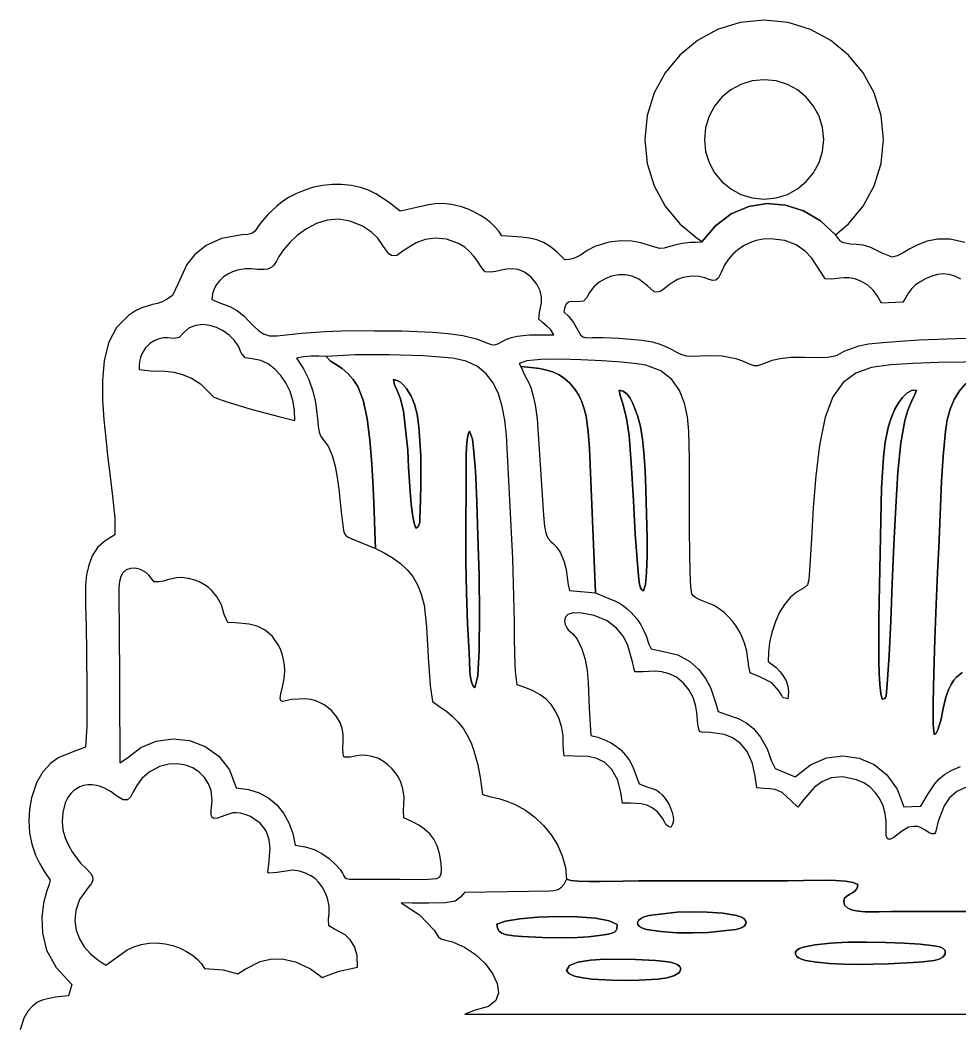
# Model space of a CAD drawing. Header units: millimetres. Extents: x 265.6 to 315.6, y -9426.2 to -9374.5.
# Drawn here: x 265.64 to 297.13, y -9408.17 to -9374.52 of the extents above; entities that cross this region are included whole.
import ezdxf

# ---------------------------------------------------------------- set-up
doc = ezdxf.new("R2010")
doc.units = ezdxf.units.MM
doc.header["$MEASUREMENT"] = 0
doc.layers.add('Capa 1', color=7, linetype='Continuous')

msp = doc.modelspace()

# ---------------------------------------------------------------- linework, layer by layer
at = {"layer": 'Capa 1', "color": 28}
for points in [[(292.9683, -9381.7256), (293.4003, -9381.3511), (293.8887, -9380.7591), (294.2575, -9380.0797), (294.4906, -9379.3288), (294.5719, -9378.5227), (294.4906, -9377.7165), (294.2575, -9376.9657), (293.8887, -9376.2863), (293.4003, -9375.6943), (292.8083, -9375.2059), (292.1289, -9374.8371), (291.3781, -9374.604), (290.5719, -9374.5227), (289.7657, -9374.604), (289.0149, -9374.8371), (288.3355, -9375.2059), (287.7435, -9375.6943), (287.2551, -9376.2863), (286.8863, -9376.9657), (286.6532, -9377.7165), (286.5719, -9378.5227), (286.6532, -9379.3288), (286.8863, -9380.0797), (287.255, -9380.7591), (287.7435, -9381.3511), (288.3355, -9381.8395), (288.4916, -9381.9398), (288.937, -9381.4147), (289.47, -9381.0182), (290.0538, -9380.7717), (290.6668, -9380.6737), (291.2874, -9380.7227), (291.8939, -9380.9173), (292.4648, -9381.2559), (292.9683, -9381.7256)], [(290.5719, -9380.5227), (290.975, -9380.482), (291.3504, -9380.3655), (291.6902, -9380.181), (291.9861, -9379.9369), (292.2303, -9379.6409), (292.4147, -9379.3012), (292.5313, -9378.9258), (292.5719, -9378.5227), (292.5313, -9378.1196), (292.4147, -9377.7442), (292.2303, -9377.4045), (291.9861, -9377.1085), (291.6902, -9376.8643), (291.3504, -9376.6799), (290.975, -9376.5634), (290.5719, -9376.5227), (290.1688, -9376.5633), (289.7934, -9376.6799), (289.4537, -9376.8643), (289.1577, -9377.1085), (288.9135, -9377.4044), (288.7291, -9377.7442), (288.6126, -9378.1196), (288.5719, -9378.5227), (288.6125, -9378.9257), (288.7291, -9379.3012), (288.9134, -9379.6409), (289.1577, -9379.9369), (289.4536, -9380.181), (289.7934, -9380.3655), (290.1687, -9380.482), (290.5719, -9380.5227)]]:
    msp.add_lwpolyline(points, close=True, dxfattribs=at)
msp.add_lwpolyline([(297.2946, -9381.9764), (296.812, -9381.8693), (296.3939, -9381.8647), (296.0335, -9381.9356), (295.724, -9382.0546), (295.4588, -9382.1947), (295.2311, -9382.3285), (295.0342, -9382.4289), (294.8613, -9382.4687), (294.5322, -9382.3381), (294.146, -9382.1442), (293.8896, -9382.072), (293.6671, -9382.0444), (293.4592, -9382.0291), (293.2469, -9381.9939), (293.1568, -9381.9535), (293.1228, -9381.9252), (293.0935, -9381.8926), (293.0665, -9381.8566), (293.0398, -9381.8181), (293.0111, -9381.7781), (292.9786, -9381.7374), (292.4648, -9381.2559), (291.8939, -9380.9173), (291.2874, -9380.7227), (290.6668, -9380.6737), (290.0538, -9380.7717), (289.47, -9381.0182), (288.937, -9381.4147), (288.4762, -9381.9626), (288.2712, -9381.9727), (288.102, -9381.9821), (287.827, -9382.0098), (287.564, -9382.0658), (287.226, -9382.1708), (287.0812, -9382.1805), (286.9053, -9382.1375), (286.6928, -9382.0657), (286.4385, -9381.9892), (286.137, -9381.932), (285.7828, -9381.9179), (285.3708, -9381.971), (284.8954, -9382.1153), (284.6384, -9382.2494), (284.4152, -9382.3978), (284.3021, -9382.4636), (284.1805, -9382.5166), (284.0448, -9382.5512), (283.8894, -9382.5619), (283.6355, -9382.3014), (283.4025, -9382.1093), (283.1784, -9381.9742), (282.9516, -9381.8845), (282.7102, -9381.8287), (282.4424, -9381.7956), (282.1365, -9381.7734), (281.7805, -9381.7509), (281.6768, -9381.6026), (281.5526, -9381.4582), (281.4086, -9381.3197), (281.246, -9381.1892), (281.0654, -9381.0687), (280.868, -9380.9602), (280.6545, -9380.8658), (280.4259, -9380.7875), (280.0929, -9380.7077), (279.8067, -9380.6747), (279.5548, -9380.6789), (279.325, -9380.7111), (278.8815, -9380.821), (278.377, -9380.9287), (277.9781, -9380.6163), (277.555, -9380.3416), (277.3164, -9380.228), (277.0501, -9380.1357), (276.749, -9380.0683), (276.4058, -9380.0298), (276.0926, -9380.0293), (275.7803, -9380.0635), (275.4745, -9380.128), (275.1808, -9380.2186), (274.9046, -9380.331), (274.6516, -9380.4607), (274.4273, -9380.6035), (274.2373, -9380.7551), (273.9437, -9381.0394), (273.7505, -9381.2593), (273.6286, -9381.4239), (273.549, -9381.5419), (273.4827, -9381.6223), (273.4005, -9381.6738), (273.2735, -9381.7053), (273.0727, -9381.7257), (272.3904, -9381.8471), (271.8729, -9382.0762), (271.4937, -9382.378), (271.2263, -9382.7175), (270.9208, -9383.3691), (270.7446, -9383.7506), (270.5659, -9383.8795), (270.3989, -9383.9636), (270.237, -9384.0188), (270.0734, -9384.0611), (269.9014, -9384.1067), (269.7144, -9384.1714), (269.5055, -9384.2714), (269.2682, -9384.4226), (268.8674, -9384.8293), (268.604, -9385.3448), (268.4541, -9385.9403), (268.3938, -9386.5871), (268.3992, -9387.2566), (268.4464, -9387.9201), (268.5116, -9388.549), (268.5707, -9389.1145), (268.6417, -9389.7307), (268.7348, -9390.4803), (268.8076, -9391.213), (268.8179, -9391.7787), (268.4852, -9391.9793), (268.2296, -9392.1978), (268.0548, -9392.4817), (267.9374, -9392.7877), (267.8669, -9393.1115), (267.8328, -9393.4488), (267.8314, -9394.1468), (267.8489, -9394.8476), (267.86, -9395.7095), (267.8773, -9396.976), (267.8748, -9398.1896), (267.8266, -9398.8927), (267.4346, -9399.0364), (266.9183, -9399.2554), (266.6528, -9399.4458), (266.4033, -9399.7183), (266.1854, -9400.0939), (266.0149, -9400.5937), (265.9492, -9400.9689), (265.93, -9401.3674), (265.9581, -9401.7674), (266.0344, -9402.1469), (266.1579, -9402.509), (266.2999, -9402.8021), (266.4609, -9403.069), (266.6412, -9403.3531), (266.6089, -9403.4796), (266.5218, -9403.7451), (266.4251, -9404.1245), (266.3638, -9404.5927), (266.3831, -9405.1246), (266.5282, -9405.6949), (266.8442, -9406.2786), (267.3763, -9406.8505), (267.2555, -9407.2244), (266.8154, -9407.2715), (266.4099, -9407.3607), (266.2253, -9407.4452), (266.0553, -9407.569), (265.902, -9407.742), (265.7674, -9407.9736), (265.6373, -9408.3704)], dxfattribs=at)
at = {"layer": 'Capa 1', "color": 97}
for points in [[(272.0689, -9383.8869), (272.3578, -9384.0114), (272.6643, -9384.1181), (272.9214, -9384.2659), (273.131, -9384.4352), (273.3082, -9384.6119), (273.4686, -9384.7818), (273.6274, -9384.9307), (273.7999, -9385.0444), (274.0014, -9385.1088), (274.2474, -9385.1097), (275.0629, -9385.0183), (275.8654, -9384.9592), (276.6721, -9384.9314), (277.5001, -9384.9338), (278.4361, -9384.9436), (279.471, -9384.9784), (279.9862, -9385.0239), (280.4787, -9385.0982), (280.933, -9385.2088), (281.3331, -9385.3632), (281.4274, -9385.3983), (281.5101, -9385.4084), (281.5844, -9385.3983), (281.6533, -9385.3728), (281.7878, -9385.295), (281.9386, -9385.2135), (282.1035, -9385.1583), (282.2911, -9385.1185), (282.4949, -9385.0919), (282.7085, -9385.0763), (283.1388, -9385.0686), (283.5296, -9385.0773), (283.4295, -9384.9091), (283.2951, -9384.7855), (283.1507, -9384.6745), (283.0206, -9384.5446), (283.0387, -9384.326), (283.1077, -9383.9997), (283.1114, -9383.8054), (283.0679, -9383.5953), (282.9575, -9383.3732), (282.76, -9383.1428), (282.5395, -9382.975), (282.3311, -9382.8871), (282.1329, -9382.8598), (281.9429, -9382.874), (281.7592, -9382.9104), (281.5799, -9382.95), (281.403, -9382.9734), (281.2267, -9382.9616), (281.1069, -9382.8244), (280.9464, -9382.5734), (280.8377, -9382.4275), (280.7031, -9382.28), (280.5372, -9382.1397), (280.3348, -9382.0156), (279.9228, -9381.8646), (279.5463, -9381.8278), (279.2094, -9381.877), (278.9162, -9381.9837), (278.4774, -9382.2558), (278.2631, -9382.4166), (278.1085, -9382.4277), (277.9921, -9382.3562), (277.8891, -9382.2211), (277.7746, -9382.0417), (277.6237, -9381.8369), (277.4116, -9381.626), (277.1134, -9381.428), (276.7042, -9381.262), (276.3107, -9381.1969), (275.9297, -9381.2304), (275.5684, -9381.3436), (275.234, -9381.5178), (274.9336, -9381.7343), (274.6744, -9381.9741), (274.4636, -9382.2186), (274.3082, -9382.4489), (274.2252, -9382.6029), (274.1371, -9382.738), (274.0813, -9382.7933), (274.0124, -9382.8376), (273.9263, -9382.8688), (273.8192, -9382.8849), (273.589, -9382.8822), (273.3921, -9382.862), (273.184, -9382.8582), (272.9199, -9382.9042), (272.7581, -9382.9588), (272.602, -9383.0347), (272.4567, -9383.1311), (272.3273, -9383.247), (272.2187, -9383.3814), (272.1361, -9383.5335), (272.0845, -9383.7023), (272.0689, -9383.8869)], [(269.6266, -9386.2379), (270.0132, -9386.2796), (270.5115, -9386.2918), (270.7903, -9386.3253), (271.0824, -9386.3974), (271.3829, -9386.5236), (271.6868, -9386.7192), (272.1259, -9387.1575), (272.5614, -9387.3165), (273.4202, -9387.5697), (274.3118, -9387.812), (274.846, -9387.9384), (274.8378, -9387.6008), (274.7822, -9387.2752), (274.6837, -9386.9679), (274.5468, -9386.6853), (274.3758, -9386.4337), (274.1755, -9386.2192), (273.9501, -9386.0484), (273.7042, -9385.9274), (273.4142, -9385.8778), (273.1778, -9385.8419), (273.0498, -9385.6754), (272.9551, -9385.4522), (272.8163, -9385.2542), (272.6434, -9385.0803), (272.4437, -9384.9358), (272.2249, -9384.8261), (271.9944, -9384.7563), (271.7598, -9384.7316), (271.5287, -9384.7575), (271.3086, -9384.8391), (271.1152, -9385.0097), (270.9681, -9385.1618), (270.7945, -9385.1963), (270.5733, -9385.1781), (270.4446, -9385.1786), (270.3037, -9385.2011), (270.1506, -9385.2575), (269.9851, -9385.3593), (269.8436, -9385.5032), (269.7197, -9385.7101), (269.6723, -9385.8313), (269.6389, -9385.9613), (269.6226, -9386.0976), (269.6266, -9386.2379)], [(276.4801, -9399.197), (276.4521, -9398.9754), (276.4676, -9398.65), (276.4614, -9398.4619), (276.4297, -9398.2641), (276.3603, -9398.0621), (276.2412, -9397.8613), (276.0596, -9397.6557), (275.8297, -9397.4767), (275.6955, -9397.403), (275.5479, -9397.3429), (275.3866, -9397.2988), (275.2109, -9397.273), (274.7323, -9397.3005), (274.4462, -9397.3593), (274.3745, -9397.3424), (274.35, -9397.2637), (274.3723, -9397.1), (274.4412, -9396.8281), (274.4781, -9396.6616), (274.4991, -9396.4899), (274.5045, -9396.3157), (274.4947, -9396.1415), (274.47, -9395.9699), (274.4307, -9395.8037), (274.3772, -9395.6453), (274.3097, -9395.4975), (274.0961, -9395.1883), (273.8483, -9394.9757), (273.5834, -9394.8416), (273.3187, -9394.7678), (272.8585, -9394.728), (272.6051, -9394.7107), (272.4765, -9394.4482), (272.3904, -9394.1278), (272.2413, -9393.8616), (272.0504, -9393.633), (271.9389, -9393.5345), (271.8165, -9393.4475), (271.6831, -9393.3728), (271.5384, -9393.311), (271.2783, -9393.2346), (271.0632, -9393.2068), (270.8827, -9393.2149), (270.7262, -9393.2464), (270.5829, -9393.2887), (270.4424, -9393.3291), (270.294, -9393.3551), (270.1272, -9393.3541), (270.0353, -9393.2258), (269.9552, -9393.1244), (269.8467, -9393.0345), (269.6694, -9392.9406), (269.4996, -9392.893), (269.3379, -9392.8991), (269.1947, -9392.953), (269.0806, -9393.0487), (269.0161, -9393.1705), (268.9745, -9393.3411), (268.9515, -9393.5462), (268.9426, -9393.7713), (268.9495, -9394.2242), (268.9597, -9394.5846), (268.9822, -9399.4208), (269.2382, -9399.2556), (269.685, -9398.9074), (270.2032, -9398.694), (270.7582, -9398.6158), (271.3157, -9398.6728), (271.8411, -9398.8652), (272.3, -9399.1933), (272.6579, -9399.6571), (272.8805, -9400.257), (273.2867, -9400.3099), (273.65, -9400.4266), (273.969, -9400.6021), (274.2426, -9400.8311), (274.4695, -9401.1084), (274.6484, -9401.4287), (274.7781, -9401.7869), (274.8573, -9402.1778), (275.193, -9402.2335), (275.4897, -9402.3275), (275.7537, -9402.4587), (275.9912, -9402.6262), (276.2203, -9402.8326), (276.3613, -9402.9938), (276.4405, -9403.1153), (276.4848, -9403.2026), (276.5205, -9403.2613), (276.5743, -9403.2969), (276.6728, -9403.3148), (276.8425, -9403.3207), (278.377, -9403.3185), (279.1811, -9403.3275), (279.6031, -9403.2969), (279.7054, -9403.2406), (279.7537, -9403.1429), (279.7619, -9402.9935), (279.7438, -9402.7819), (279.6921, -9402.4612), (279.612, -9402.1951), (279.503, -9401.9751), (279.3643, -9401.7927), (279.1953, -9401.6391), (278.9953, -9401.5058), (278.7636, -9401.3842), (278.4995, -9401.2658), (278.4826, -9401.024), (278.5027, -9400.8037), (278.5126, -9400.5698), (278.4651, -9400.2874), (278.3936, -9400.0647), (278.318, -9399.8957), (278.2224, -9399.752), (278.0908, -9399.6057), (277.9619, -9399.4814), (277.8184, -9399.3687), (277.6473, -9399.275), (277.436, -9399.2077), (277.1788, -9399.166), (277.0063, -9399.1678), (276.8644, -9399.1937), (276.6986, -9399.2243), (276.5131, -9399.2253), (276.4801, -9399.197)], [(273.9349, -9403.0963), (273.9765, -9402.8171), (274.0233, -9402.2921), (273.9884, -9401.9934), (273.8825, -9401.7004), (273.6814, -9401.4355), (273.3611, -9401.2211), (273.1758, -9401.1446), (273.0215, -9401.1024), (272.8894, -9401.0891), (272.7706, -9401.0994), (272.5377, -9401.1695), (272.2522, -9401.2701), (272.1303, -9401.284), (272.0636, -9401.2394), (272.0381, -9401.1473), (272.04, -9401.0183), (272.0702, -9400.6928), (272.0432, -9400.3494), (271.9502, -9400.1174), (271.8127, -9399.909), (271.6353, -9399.7313), (271.4227, -9399.5911), (271.1796, -9399.4954), (270.9107, -9399.4511), (270.6207, -9399.4652), (270.3142, -9399.5446), (269.9608, -9399.7259), (269.7154, -9399.9465), (269.549, -9400.1785), (269.4323, -9400.3938), (269.3362, -9400.5646), (269.2316, -9400.6628), (269.0893, -9400.6607), (268.8801, -9400.5301), (268.6927, -9400.3921), (268.4631, -9400.264), (268.3344, -9400.2131), (268.1976, -9400.1761), (268.0534, -9400.1568), (267.9027, -9400.1591), (267.7664, -9400.1825), (267.6418, -9400.225), (267.529, -9400.2844), (267.4282, -9400.3587), (267.3398, -9400.4459), (267.2639, -9400.5438), (267.2008, -9400.6504), (267.1507, -9400.7637), (267.0649, -9401.0791), (267.043, -9401.379), (267.0747, -9401.6622), (267.1496, -9401.9276), (267.2575, -9402.174), (267.388, -9402.4002), (267.531, -9402.605), (267.6759, -9402.7873), (267.8439, -9402.9514), (268.0095, -9403.1311), (268.0594, -9403.2314), (268.0703, -9403.3413), (268.0293, -9403.4627), (267.9236, -9403.5975), (267.6277, -9404.0036), (267.5073, -9404.3649), (267.4738, -9404.7061), (267.5167, -9405.0249), (267.6256, -9405.3187), (267.7901, -9405.5852), (267.9997, -9405.8217), (268.2439, -9406.0259), (268.5124, -9406.1954), (268.8234, -9405.9737), (269.2248, -9405.6894), (269.445, -9405.5892), (269.6941, -9405.5114), (269.9582, -9405.4634), (270.2233, -9405.4527), (270.4994, -9405.4816), (270.7589, -9405.5424), (270.999, -9405.6304), (271.2173, -9405.7408), (271.4111, -9405.8687), (271.578, -9406.0095), (271.7153, -9406.1583), (271.8205, -9406.3103), (272.4419, -9406.3527), (272.9394, -9406.4869), (273.1815, -9406.3367), (273.6838, -9406.0794), (274.0244, -9405.9949), (274.4202, -9405.9847), (274.8681, -9406.0825), (275.3648, -9406.3221), (275.6626, -9406.5384), (275.764, -9406.6113), (275.9075, -9406.5592), (276.3315, -9406.4004), (276.9481, -9406.2685), (276.9357, -9405.8791), (276.8462, -9405.5777), (276.7027, -9405.3512), (276.5282, -9405.1863), (276.1789, -9404.9883), (275.9832, -9404.8779), (275.9753, -9404.6581), (275.993, -9404.4515), (275.9955, -9404.2261), (275.942, -9403.9496), (275.8657, -9403.7643), (275.7576, -9403.5762), (275.6395, -9403.4133), (275.533, -9403.3038), (275.3821, -9403.2027), (275.2004, -9403.1143), (274.9957, -9403.0479), (274.7758, -9403.0129), (274.2526, -9403.09), (273.9699, -9403.1121), (273.9349, -9403.0963)]]:
    msp.add_lwpolyline(points, close=True, dxfattribs=at)
msp.add_lwpolyline([(297.1605, -9383.2093), (296.9656, -9383.1066), (296.7694, -9383.0493), (296.5734, -9383.0328), (296.3789, -9383.0524), (296.1875, -9383.1036), (296.0006, -9383.1818), (295.8198, -9383.2822), (295.6464, -9383.4004), (295.5221, -9383.518), (295.4154, -9383.6611), (295.3185, -9383.8179), (295.2234, -9383.9764), (294.5059, -9384.0083), (294.3734, -9383.772), (294.2278, -9383.5729), (294.0472, -9383.407), (293.8098, -9383.2704), (293.6072, -9383.1975), (293.4239, -9383.1637), (293.2579, -9383.1587), (293.1074, -9383.172), (292.8454, -9383.2117), (292.6227, -9383.1993), (292.4604, -9382.952), (292.1688, -9382.4986), (291.9422, -9382.2635), (291.6444, -9382.0597), (291.2625, -9381.9147), (290.7835, -9381.856), (290.542, -9381.8699), (290.3099, -9381.9157), (290.0896, -9381.9908), (289.884, -9382.0926), (289.6955, -9382.2185), (289.5268, -9382.366), (289.3806, -9382.5323), (289.2594, -9382.715), (289.1349, -9382.9856), (289.0458, -9383.1621), (288.955, -9383.242), (288.8533, -9383.2516), (288.7317, -9383.2168), (288.5808, -9383.1638), (288.3915, -9383.1185), (288.1546, -9383.1071), (287.861, -9383.1557), (287.6743, -9383.2223), (287.5201, -9383.3056), (287.3914, -9383.3963), (287.2811, -9383.485), (287.1821, -9383.5622), (287.0874, -9383.6188), (286.9899, -9383.6452), (286.8825, -9383.6321), (286.6604, -9383.4349), (286.3774, -9383.2061), (286.1526, -9383.1107), (285.9211, -9383.0644), (285.6888, -9383.0643), (285.4616, -9383.1075), (285.2453, -9383.191), (285.0458, -9383.3119), (284.8691, -9383.4674), (284.7209, -9383.6544), (284.6327, -9383.8205), (284.5193, -9383.9439), (284.3035, -9383.9637), (284.1063, -9383.9577), (284.0215, -9383.9787), (283.9496, -9384.0336), (283.8933, -9384.1358), (283.8554, -9384.2988), (284.0304, -9384.4578), (284.1858, -9384.6548), (284.3303, -9384.9133), (284.4153, -9385.0681), (284.4909, -9385.1448), (284.6075, -9385.1691), (284.8151, -9385.1664), (285.1639, -9385.1623), (285.7041, -9385.1826), (286.4858, -9385.2528), (286.8331, -9385.311), (287.1073, -9385.3914), (287.3252, -9385.484), (287.5034, -9385.579), (287.6586, -9385.6665), (287.8074, -9385.7367), (287.9665, -9385.7798), (288.1526, -9385.7858), (288.679, -9385.7599), (289.1614, -9385.7812), (289.3924, -9385.816), (289.62, -9385.8702), (289.8468, -9385.9464), (290.0752, -9386.0471), (290.2303, -9386.1008), (290.3627, -9386.1), (290.4947, -9386.0602), (290.6483, -9385.9968), (290.8459, -9385.9253), (291.1096, -9385.861), (291.4617, -9385.8193), (291.9244, -9385.8158), (292.3867, -9385.8273), (292.6943, -9385.8191), (292.8908, -9385.7926), (293.0201, -9385.7493), (293.252, -9385.6185), (293.7403, -9385.4383), (294.0692, -9385.3773), (294.5482, -9385.3247), (295.1291, -9385.2803), (295.7642, -9385.2444), (297.005, -9385.1973), (297.887, -9385.1834)], dxfattribs=at)
at = {"layer": 'Capa 1', "color": 134}
for points in [[(277.5513, -9392.2337), (277.525, -9391.6633), (277.5005, -9390.9689), (277.47, -9390.1971), (277.4256, -9389.3943), (277.3594, -9388.6072), (277.2637, -9387.8822), (277.1305, -9387.2658), (276.9521, -9386.8045), (276.7977, -9386.5653), (276.6237, -9386.3659), (276.4288, -9386.198), (276.2115, -9386.0535), (276.044, -9385.9601), (275.8999, -9385.7957), (275.6524, -9385.7908), (275.3891, -9385.79), (275.1311, -9385.8081), (274.8995, -9385.8598), (275.1321, -9386.213), (275.3147, -9386.5703), (275.4401, -9386.9259), (275.5211, -9387.2701), (275.5708, -9387.5931), (275.602, -9387.8852), (275.6277, -9388.1366), (275.6608, -9388.3375), (275.7144, -9388.4782), (275.9588, -9388.8061), (276.0939, -9389.1154), (276.1941, -9389.4692), (276.2668, -9389.8514), (276.3194, -9390.2462), (276.3943, -9391.0092), (276.4781, -9391.6304), (276.5121, -9391.7451), (276.5606, -9391.812), (276.6377, -9391.8572), (276.7572, -9391.9063), (277.5513, -9392.2337)], [(284.9224, -9393.7206), (284.7166, -9388.8868), (284.6756, -9388.3285), (284.603, -9387.8013), (284.544, -9387.5537), (284.4643, -9387.3191), (284.3595, -9387.0992), (284.2254, -9386.8958), (284.0558, -9386.6961), (283.8848, -9386.5372), (283.7052, -9386.4138), (283.5096, -9386.3205), (283.2909, -9386.2517), (283.0416, -9386.2022), (282.7545, -9386.1664), (282.4224, -9386.139), (282.5377, -9386.4142), (282.6762, -9386.6583), (282.7495, -9386.8335), (282.8231, -9387.0788), (282.8951, -9387.4202), (282.9637, -9387.8835), (283.1822, -9391.1143), (283.2117, -9391.501), (283.2628, -9391.749), (283.3327, -9391.9003), (283.4189, -9391.9971), (283.5186, -9392.0816), (283.6291, -9392.1958), (283.7479, -9392.3819), (283.8723, -9392.6821), (283.935, -9392.9389), (283.9732, -9393.2081), (284.006, -9393.455), (284.0525, -9393.6448), (284.9224, -9393.7206)], [(278.9031, -9391.5527), (278.9558, -9391.5183), (278.9922, -9391.4756), (279.0157, -9391.4235), (279.0291, -9391.3604), (279.0386, -9391.1958), (279.0453, -9390.9707), (279.0709, -9390.1469), (279.0629, -9389.1386), (279.0393, -9388.6298), (278.9992, -9388.1522), (278.9396, -9387.7317), (278.8578, -9387.394), (278.7476, -9387.1296), (278.5865, -9386.8691), (278.4901, -9386.7564), (278.385, -9386.664), (278.2726, -9386.5984), (278.154, -9386.5659), (278.1817, -9386.7435), (278.2687, -9386.9438), (278.3816, -9387.2218), (278.4872, -9387.6321), (278.6276, -9388.9417), (278.6582, -9389.5043), (278.7094, -9390.3246), (278.745, -9390.7387), (278.7886, -9391.1062), (278.8409, -9391.3898), (278.9031, -9391.5527)], [(286.5317, -9393.6568), (286.5964, -9393.443), (286.6338, -9393.0358), (286.6495, -9392.4951), (286.6488, -9391.881), (286.6208, -9390.6728), (286.5937, -9389.8917), (286.5754, -9389.4573), (286.5432, -9389.0119), (286.4938, -9388.571), (286.4242, -9388.1503), (286.3293, -9387.7721), (286.1772, -9387.3686), (286.0803, -9387.1916), (285.9701, -9387.0493), (285.8466, -9386.9553), (285.7102, -9386.9234), (285.7525, -9387.1027), (285.8497, -9387.4238), (285.9619, -9387.8754), (286.049, -9388.4461), (286.1318, -9389.5268), (286.19, -9390.6321), (286.2512, -9391.7533), (286.343, -9392.8818), (286.3634, -9393.1419), (286.3856, -9393.3719), (286.4049, -9393.4689), (286.4336, -9393.5505), (286.4749, -9393.614), (286.5317, -9393.6568)], [(294.4169, -9394.5846), (294.415, -9395.175), (294.4202, -9396.0027), (294.4311, -9396.4211), (294.4505, -9396.7975), (294.4806, -9397.0982), (294.5237, -9397.2893), (294.5787, -9397.2753), (294.6169, -9397.2572), (294.6419, -9397.2299), (294.6573, -9397.1883), (294.6731, -9397.0415), (294.6927, -9396.7757), (294.7616, -9395.8087), (294.8177, -9394.661), (294.8681, -9393.4034), (294.9198, -9392.1066), (294.9802, -9390.8411), (295.0562, -9389.6777), (295.1551, -9388.6871), (295.284, -9387.9399), (295.3918, -9387.5968), (295.5155, -9387.3059), (295.6222, -9387.0775), (295.6794, -9386.9218), (295.5111, -9386.9375), (295.3525, -9387.0251), (295.2057, -9387.1689), (295.0731, -9387.3529), (294.9566, -9387.5614), (294.8585, -9387.7785), (294.781, -9387.9884), (294.7262, -9388.1752), (294.6291, -9388.6678), (294.5701, -9389.1762), (294.535, -9389.6899), (294.5097, -9390.1983), (294.4169, -9394.5846)], [(280.576, -9391.691), (280.5806, -9392.6703), (280.5967, -9393.7099), (280.6291, -9394.7493), (280.6822, -9395.728), (280.6932, -9396.0195), (280.7119, -9396.3783), (280.7322, -9396.5518), (280.7642, -9396.7049), (280.8111, -9396.825), (280.876, -9396.8997), (280.9777, -9396.4985), (281.0274, -9395.6318), (281.037, -9394.4576), (281.0179, -9393.1336), (280.982, -9391.8179), (280.9407, -9390.6684), (280.9059, -9389.8429), (280.8891, -9389.4995), (280.8335, -9388.8851), (280.7986, -9388.568), (280.7007, -9388.297), (280.6524, -9388.4061), (280.6196, -9388.5968), (280.5994, -9388.8427), (280.5891, -9389.1173), (280.5865, -9389.6468), (280.5891, -9389.9738), (280.576, -9391.691)], [(287.6529, -9404.4192), (288.1341, -9404.407), (288.6646, -9404.4187), (289.1884, -9404.4598), (289.6497, -9404.5359), (289.7885, -9404.58), (289.8894, -9404.6366), (289.9511, -9404.7014), (289.9724, -9404.7702), (289.9521, -9404.8385), (289.8889, -9404.9022), (289.7815, -9404.9571), (289.6288, -9404.9987), (288.681, -9405.1018), (288.196, -9405.1191), (287.6499, -9405.1107), (287.1078, -9405.0728), (286.6348, -9405.0014), (286.4928, -9404.958), (286.3959, -9404.9015), (286.343, -9404.8363), (286.3334, -9404.7667), (286.3658, -9404.697), (286.4394, -9404.6316), (286.5533, -9404.5748), (286.7063, -9404.531), (287.6529, -9404.4192)], [(281.6185, -9404.8309), (281.9066, -9404.724), (282.3853, -9404.6438), (282.9902, -9404.5923), (283.6569, -9404.5715), (284.3208, -9404.5834), (284.9176, -9404.6298), (285.3828, -9404.7129), (285.6519, -9404.8346), (285.6404, -9404.9804), (285.5933, -9405.0692), (285.5025, -9405.1215), (285.3596, -9405.1578), (285.0415, -9405.2107), (284.6869, -9405.2488), (284.3075, -9405.2734), (283.9155, -9405.2856), (283.1408, -9405.2775), (282.4582, -9405.234), (282.1728, -9405.2131), (281.8956, -9405.1703), (281.7798, -9405.1261), (281.6897, -9405.0587), (281.6333, -9404.9622), (281.6185, -9404.8309)], [(296.6341, -9405.7078), (296.6352, -9405.8351), (296.5624, -9405.9301), (296.4334, -9405.9981), (296.2658, -9406.0441), (295.8855, -9406.0908), (295.5629, -9406.1113), (294.7257, -9406.1592), (293.7371, -9406.1734), (293.2372, -9406.1632), (292.761, -9406.1391), (292.3289, -9406.0992), (291.9614, -9406.0417), (291.8283, -9406.0038), (291.7261, -9405.953), (291.6568, -9405.8932), (291.6226, -9405.8282), (291.6257, -9405.7619), (291.6681, -9405.6982), (291.752, -9405.6409), (291.8796, -9405.594), (292.2806, -9405.5168), (292.7917, -9405.4642), (293.3787, -9405.4343), (294.0078, -9405.4251), (294.6448, -9405.4345), (295.2558, -9405.4606), (295.8067, -9405.5013), (296.2636, -9405.5548), (296.3926, -9405.5753), (296.4898, -9405.6001), (296.5666, -9405.6405), (296.6341, -9405.7078)], [(283.9541, -9406.3783), (284.0486, -9406.2129), (284.3323, -9406.101), (284.7503, -9406.0336), (285.2474, -9406.0015), (286.2587, -9406.0067), (286.926, -9406.0436), (287.1524, -9406.0608), (287.4221, -9406.097), (287.5485, -9406.1286), (287.6562, -9406.1727), (287.7354, -9406.2319), (287.7761, -9406.3087), (287.7365, -9406.4483), (287.5732, -9406.5512), (287.3206, -9406.623), (287.0129, -9406.6693), (286.3696, -9406.7076), (285.9179, -9406.7106), (285.4607, -9406.7035), (284.8098, -9406.6637), (284.492, -9406.6231), (284.222, -9406.5643), (284.032, -9406.4838), (283.9541, -9406.3783)]]:
    msp.add_lwpolyline(points, close=True, dxfattribs=at)
at = {"layer": 'Capa 1', "color": 7}
for points in [[(297.362, -9400.2259), (297.0261, -9400.3783), (296.7773, -9400.5985), (296.6009, -9400.8577), (296.4072, -9401.3784), (296.3285, -9401.7106), (296.3135, -9401.7407), (296.2772, -9401.7949), (296.1889, -9401.7932), (296.1069, -9401.7606), (296.0251, -9401.709), (295.9376, -9401.6501), (295.8383, -9401.5956), (295.7213, -9401.5573), (295.5804, -9401.5467), (295.4098, -9401.5758), (295.1765, -9401.7239), (294.9176, -9401.9241), (294.805, -9401.98), (294.7178, -9401.9723), (294.6665, -9401.8755), (294.6617, -9401.6642), (294.6644, -9401.3868), (294.629, -9401.1184), (294.5563, -9400.8642), (294.4476, -9400.6292), (294.3038, -9400.4184), (294.1261, -9400.237), (293.9155, -9400.09), (293.673, -9399.9826), (293.2092, -9399.8898), (292.8217, -9399.9246), (292.5037, -9400.0531), (292.2478, -9400.2412), (291.8945, -9400.6596), (291.7051, -9400.9072), (291.4785, -9400.6903), (291.1794, -9400.4135), (290.9445, -9400.3164), (290.7518, -9400.2859), (290.5612, -9400.2799), (290.3329, -9400.2561), (290.2722, -9399.8691), (290.1818, -9399.4394), (289.9989, -9399.0433), (289.7701, -9398.7633), (289.5142, -9398.5793), (289.2495, -9398.471), (288.7683, -9398.4012), (288.4751, -9398.3923), (288.4083, -9398.3636), (288.3508, -9398.1363), (288.3122, -9397.7239), (288.2674, -9397.4799), (288.1884, -9397.2275), (288.0621, -9396.9794), (287.8755, -9396.7482), (287.6311, -9396.5514), (287.3867, -9396.4297), (287.1479, -9396.367), (286.9202, -9396.347), (286.5209, -9396.3707), (286.2335, -9396.3715), (286.1606, -9396.0375), (286.0076, -9395.482), (285.8556, -9395.1819), (285.6292, -9394.8994), (285.3102, -9394.6588), (284.8804, -9394.4844), (284.4622, -9394.3979), (284.1745, -9394.3915), (283.9961, -9394.4461), (283.9062, -9394.5424), (283.8835, -9394.6612), (283.9071, -9394.7831), (283.956, -9394.889), (284.009, -9394.9595), (284.1654, -9395.0939), (284.3059, -9395.2773), (284.468, -9395.6003), (284.5757, -9395.9511), (284.6414, -9396.3273), (284.6771, -9396.7264), (284.7074, -9397.5836), (284.764, -9398.5032), (285.0035, -9398.5632), (285.2251, -9398.6418), (285.4287, -9398.7398), (285.6141, -9398.8581), (285.7812, -9398.9973), (285.9299, -9399.1583), (286.0599, -9399.3419), (286.1711, -9399.5489), (286.3875, -9400.1267), (286.6741, -9400.2284), (286.8814, -9400.2964), (286.971, -9400.3396), (287.0594, -9400.4005), (287.1531, -9400.4879), (287.2582, -9400.6104), (287.3855, -9400.813), (287.4931, -9401.0796), (287.5236, -9401.2195), (287.53, -9401.3547), (287.506, -9401.478), (287.4451, -9401.5826), (287.3428, -9401.5463), (287.2824, -9401.4825), (287.2339, -9401.3906), (287.1672, -9401.2699), (287.0031, -9401.0644), (286.8239, -9400.9252), (286.6368, -9400.8393), (286.4486, -9400.7942), (286.0972, -9400.775), (285.8256, -9400.7654), (285.7648, -9400.41), (285.6741, -9400.0024), (285.4716, -9399.6462), (285.2289, -9399.4105), (284.9629, -9399.2712), (284.6902, -9399.2044), (284.1917, -9399.192), (283.8675, -9399.1811), (283.843, -9398.9977), (283.8408, -9398.768), (283.834, -9398.5102), (283.7958, -9398.2426), (283.7042, -9397.9389), (283.5849, -9397.6825), (283.4383, -9397.4673), (283.2644, -9397.2874), (283.0635, -9397.1366), (282.8357, -9397.0091), (282.5814, -9396.8987), (282.3006, -9396.7995), (282.2434, -9396.361), (282.2179, -9395.785), (282.2101, -9395.1884), (282.2059, -9394.6882), (282.1461, -9392.5678), (281.9374, -9388.4387), (281.8818, -9387.9341), (281.7954, -9387.4695), (281.6695, -9387.051), (281.4948, -9386.6846), (281.2624, -9386.3763), (280.9633, -9386.1321), (280.5885, -9385.958), (280.129, -9385.86), (279.1444, -9385.7793), (278.006, -9385.7375), (276.8718, -9385.7408), (275.8999, -9385.7957), (275.8999, -9385.7957), (276.044, -9385.9601), (276.2115, -9386.0535), (276.4288, -9386.198), (276.6237, -9386.3659), (276.7977, -9386.5653), (276.9521, -9386.8045), (277.1305, -9387.2658), (277.2637, -9387.8822), (277.3594, -9388.6072), (277.4256, -9389.3943), (277.47, -9390.1971), (277.5005, -9390.9689), (277.525, -9391.6633), (277.5513, -9392.2337), (277.8578, -9392.3944), (278.1363, -9392.5612), (278.3861, -9392.7421), (278.6065, -9392.945), (278.7968, -9393.1779), (278.9561, -9393.4487), (279.0839, -9393.7655), (279.1792, -9394.1362), (279.2554, -9394.8569), (279.3156, -9395.8717), (279.3769, -9396.8244), (279.4563, -9397.3589), (279.6208, -9397.4831), (279.9347, -9397.6965), (280.1207, -9397.8504), (280.3117, -9398.043), (280.4969, -9398.2798), (280.6655, -9398.5663), (280.7633, -9398.7836), (280.8458, -9399.0108), (280.915, -9399.246), (280.9729, -9399.4875), (281.0625, -9399.982), (281.13, -9400.4798), (281.4089, -9400.5524), (281.6808, -9400.6187), (281.9528, -9400.6984), (282.2318, -9400.8112), (282.5705, -9401.0013), (282.8892, -9401.2376), (283.18, -9401.5147), (283.4354, -9401.827), (283.6476, -9402.1693), (283.809, -9402.536), (283.9119, -9402.9216), (283.9486, -9403.3207), (284.0921, -9403.3618), (284.3517, -9403.386), (284.6919, -9403.3969), (285.0772, -9403.398), (285.8403, -9403.3847), (286.3564, -9403.3741), (291.3544, -9403.3759), (291.8867, -9403.3642), (292.6131, -9403.3538), (292.9757, -9403.3612), (293.2988, -9403.3833), (293.5531, -9403.425), (293.7091, -9403.491), (293.6869, -9403.6182), (293.6222, -9403.7076), (293.5316, -9403.7724), (293.4316, -9403.826), (293.3388, -9403.8817), (293.2698, -9403.9526), (293.2412, -9404.052), (293.2694, -9404.1933), (293.3727, -9404.2901), (293.5317, -9404.3543), (293.7313, -9404.3921), (293.9567, -9404.4095), (294.4252, -9404.4077), (294.818, -9404.3979), (300.1832, -9404.3988)], [(298.1093, -9385.9817), (296.4154, -9386.0042), (295.5504, -9386.0329), (294.8062, -9386.075), (294.1747, -9386.1691), (293.648, -9386.3537), (293.2181, -9386.6675), (292.877, -9387.149), (292.6167, -9387.8367), (292.4292, -9388.7694), (292.3064, -9389.8023), (292.2201, -9390.856), (292.1547, -9391.915), (292.0941, -9392.9636), (292.0703, -9393.2881), (292.023, -9393.4522), (291.9082, -9393.5523), (291.682, -9393.6847), (291.452, -9393.8669), (291.2508, -9394.1076), (291.0793, -9394.3932), (290.9389, -9394.7103), (290.8306, -9395.0454), (290.7557, -9395.3849), (290.7153, -9395.7154), (290.7106, -9396.0234), (290.8397, -9396.1168), (290.9722, -9396.2282), (291.0996, -9396.3575), (291.2134, -9396.5046), (291.3053, -9396.6694), (291.3667, -9396.8519), (291.3892, -9397.0519), (291.3644, -9397.2695), (291.2767, -9397.2553), (291.223, -9397.2347), (291.1894, -9397.2034), (291.1615, -9397.1571), (291.0668, -9397.0024), (290.8257, -9396.7364), (290.4291, -9396.5326), (290.1041, -9396.3972), (290.058, -9396.1892), (290.0288, -9395.9448), (289.9907, -9395.6788), (289.9179, -9395.4057), (289.8369, -9395.2073), (289.7416, -9395.0187), (289.6326, -9394.8408), (289.5103, -9394.6747), (289.3753, -9394.5213), (289.2281, -9394.3817), (289.069, -9394.2568), (288.8987, -9394.1477), (288.7021, -9394.0613), (288.4751, -9393.9782), (288.3673, -9393.9325), (288.2724, -9393.8812), (288.1972, -9393.8222), (288.1486, -9393.7533), (288.1195, -9393.5237), (288.0986, -9393.0392), (288.0844, -9392.3794), (288.0756, -9391.6239), (288.0709, -9390.8522), (288.0689, -9390.1439), (288.0681, -9389.5786), (288.0674, -9389.2358), (288.0654, -9388.781), (288.0514, -9388.304), (288.0057, -9387.8247), (287.9086, -9387.3631), (287.7403, -9386.939), (287.4809, -9386.5723), (287.1109, -9386.283), (286.6104, -9386.0909), (286.3046, -9386.0434), (285.7913, -9385.9915), (285.142, -9385.9432), (284.4283, -9385.9065), (283.7216, -9385.8894), (283.0935, -9385.8998), (282.6154, -9385.9457), (282.359, -9386.0352), (282.4224, -9386.139), (282.7545, -9386.1664), (283.0416, -9386.2022), (283.2909, -9386.2517), (283.5096, -9386.3205), (283.7052, -9386.4138), (283.8848, -9386.5372), (284.0558, -9386.6961), (284.2254, -9386.8958), (284.3595, -9387.0992), (284.4643, -9387.3191), (284.544, -9387.5537), (284.603, -9387.8013), (284.6756, -9388.3285), (284.7166, -9388.8868), (284.9224, -9393.7206), (285.289, -9393.8761), (285.59, -9394.0025), (285.7257, -9394.0714), (285.857, -9394.1531), (285.9876, -9394.2541), (286.1217, -9394.3811), (286.3022, -9394.5917), (286.44, -9394.7958), (286.5425, -9394.9882), (286.6172, -9395.1639), (286.7127, -9395.4444), (286.786, -9395.5964), (287.202, -9395.6883), (287.6856, -9395.7989), (288.0807, -9396.0164), (288.384, -9396.2873), (288.6091, -9396.5876), (288.7694, -9396.8934), (288.9502, -9397.4262), (289.0351, -9397.6946), (289.2735, -9397.7815), (289.7043, -9397.9283), (289.9553, -9398.0669), (290.2103, -9398.2717), (290.4549, -9398.5598), (290.6744, -9398.9482), (290.8212, -9399.3673), (290.9447, -9399.6076), (291.6175, -9399.8822), (292.1205, -9399.4838), (292.6617, -9399.2526), (293.2151, -9399.1798), (293.7547, -9399.2568), (294.2545, -9399.475), (294.6884, -9399.8257), (295.0305, -9400.3003), (295.2547, -9400.8901), (295.8264, -9400.872), (296.0423, -9400.4924), (296.2872, -9400.1246), (296.4427, -9399.9543), (296.6321, -9399.798), (296.8641, -9399.6593), (297.1478, -9399.5419)], [(297.2091, -9396.3924), (297.0197, -9396.5431), (296.9264, -9396.649), (296.8356, -9396.7898), (296.7483, -9396.9761), (296.6658, -9397.2189), (296.5742, -9397.5994), (296.4885, -9397.9942), (296.4431, -9398.1693), (296.3932, -9398.3147), (296.337, -9398.4195), (296.2724, -9398.4724), (296.2366, -9398.1324), (296.2332, -9397.4058), (296.2542, -9396.413), (296.2918, -9395.2744), (296.3381, -9394.1102), (296.3852, -9393.0407), (296.4251, -9392.1863), (296.4501, -9391.6672), (296.4857, -9390.8239), (296.5213, -9389.9809), (296.5702, -9389.1401), (296.6459, -9388.3036), (296.7072, -9387.9251), (296.805, -9387.5688), (296.9404, -9387.2415), (297.1147, -9386.9502), (297.329, -9386.702)]]:
    msp.add_lwpolyline(points, dxfattribs=at)
for points in [[(279.0453, -9390.9707), (279.0386, -9391.1958), (279.0291, -9391.3604), (279.0157, -9391.4235), (278.9922, -9391.4756), (278.9558, -9391.5183), (278.9031, -9391.5527), (278.8409, -9391.3898), (278.7886, -9391.1062), (278.745, -9390.7387), (278.7094, -9390.3246), (278.6582, -9389.5043), (278.6276, -9388.9417), (278.4872, -9387.6321), (278.3816, -9387.2218), (278.2687, -9386.9438), (278.1817, -9386.7435), (278.154, -9386.5659), (278.2726, -9386.5984), (278.385, -9386.664), (278.4901, -9386.7564), (278.5865, -9386.8691), (278.7476, -9387.1296), (278.8578, -9387.394), (278.9396, -9387.7317), (278.9992, -9388.1522), (279.0393, -9388.6298), (279.0629, -9389.1386), (279.0709, -9390.1469), (279.0453, -9390.9707)], [(286.5937, -9389.8917), (286.6208, -9390.6728), (286.6488, -9391.881), (286.6495, -9392.4951), (286.6338, -9393.0358), (286.5964, -9393.443), (286.5317, -9393.6568), (286.4749, -9393.614), (286.4336, -9393.5505), (286.4049, -9393.4689), (286.3856, -9393.3719), (286.3634, -9393.1419), (286.343, -9392.8818), (286.2512, -9391.7533), (286.19, -9390.6321), (286.1318, -9389.5268), (286.049, -9388.4461), (285.9619, -9387.8754), (285.8497, -9387.4238), (285.7525, -9387.1027), (285.7102, -9386.9234), (285.8466, -9386.9553), (285.9701, -9387.0493), (286.0803, -9387.1916), (286.1772, -9387.3686), (286.3293, -9387.7721), (286.4242, -9388.1503), (286.4938, -9388.571), (286.5432, -9389.0119), (286.5754, -9389.4573), (286.5937, -9389.8917)], [(294.4169, -9394.5846), (294.5097, -9390.1983), (294.535, -9389.6899), (294.5701, -9389.1762), (294.6291, -9388.6678), (294.7262, -9388.1752), (294.781, -9387.9884), (294.8585, -9387.7785), (294.9566, -9387.5614), (295.0731, -9387.3529), (295.2057, -9387.1689), (295.3525, -9387.0251), (295.5111, -9386.9375), (295.6794, -9386.9218), (295.6222, -9387.0775), (295.5155, -9387.3059), (295.3918, -9387.5968), (295.284, -9387.9399), (295.1551, -9388.6871), (295.0562, -9389.6777), (294.9802, -9390.8411), (294.9198, -9392.1066), (294.8681, -9393.4034), (294.8177, -9394.661), (294.7616, -9395.8087), (294.6927, -9396.7757), (294.6731, -9397.0415), (294.6573, -9397.1883), (294.6419, -9397.2299), (294.6169, -9397.2572), (294.5787, -9397.2753), (294.5237, -9397.2893), (294.4806, -9397.0982), (294.4505, -9396.7975), (294.4311, -9396.4211), (294.4202, -9396.0027), (294.415, -9395.175), (294.4169, -9394.5846)], [(280.576, -9391.691), (280.5891, -9389.9738), (280.5865, -9389.6468), (280.5891, -9389.1173), (280.5994, -9388.8427), (280.6196, -9388.5968), (280.6524, -9388.4061), (280.7007, -9388.297), (280.7986, -9388.568), (280.8335, -9388.8851), (280.8891, -9389.4995), (280.9059, -9389.8429), (280.9407, -9390.6684), (280.982, -9391.8179), (281.0179, -9393.1336), (281.037, -9394.4576), (281.0274, -9395.6318), (280.9777, -9396.4985), (280.876, -9396.8997), (280.8111, -9396.825), (280.7642, -9396.7049), (280.7322, -9396.5518), (280.7119, -9396.3783), (280.6932, -9396.0195), (280.6822, -9395.728), (280.6291, -9394.7493), (280.5967, -9393.7099), (280.5806, -9392.6703), (280.576, -9391.691)], [(287.6529, -9404.4192), (286.7063, -9404.531), (286.5533, -9404.5748), (286.4394, -9404.6316), (286.3658, -9404.697), (286.3334, -9404.7667), (286.343, -9404.8363), (286.3959, -9404.9015), (286.4928, -9404.958), (286.6348, -9405.0014), (287.1078, -9405.0728), (287.6499, -9405.1107), (288.196, -9405.1191), (288.681, -9405.1018), (289.6288, -9404.9987), (289.7815, -9404.9571), (289.8889, -9404.9022), (289.9521, -9404.8385), (289.9724, -9404.7702), (289.9511, -9404.7014), (289.8894, -9404.6366), (289.7885, -9404.58), (289.6497, -9404.5359), (289.1884, -9404.4598), (288.6646, -9404.4187), (288.1341, -9404.407), (287.6529, -9404.4192)], [(281.6185, -9404.8309), (281.6333, -9404.9622), (281.6897, -9405.0587), (281.7798, -9405.1261), (281.8956, -9405.1703), (282.1728, -9405.2131), (282.4582, -9405.234), (283.1408, -9405.2775), (283.9155, -9405.2856), (284.3075, -9405.2734), (284.6869, -9405.2488), (285.0415, -9405.2107), (285.3596, -9405.1578), (285.5025, -9405.1215), (285.5933, -9405.0692), (285.6404, -9404.9804), (285.6519, -9404.8346), (285.3828, -9404.7129), (284.9176, -9404.6298), (284.3208, -9404.5834), (283.6569, -9404.5715), (282.9902, -9404.5923), (282.3853, -9404.6438), (281.9066, -9404.724), (281.6185, -9404.8309)], [(296.6341, -9405.7078), (296.5666, -9405.6405), (296.4898, -9405.6001), (296.3926, -9405.5753), (296.2636, -9405.5548), (295.8067, -9405.5013), (295.2558, -9405.4606), (294.6448, -9405.4345), (294.0078, -9405.4251), (293.3787, -9405.4343), (292.7917, -9405.4642), (292.2806, -9405.5168), (291.8796, -9405.594), (291.752, -9405.6409), (291.6681, -9405.6982), (291.6257, -9405.7619), (291.6226, -9405.8282), (291.6568, -9405.8932), (291.7261, -9405.953), (291.8283, -9406.0038), (291.9614, -9406.0417), (292.3289, -9406.0992), (292.761, -9406.1391), (293.2372, -9406.1632), (293.7371, -9406.1734), (294.7257, -9406.1592), (295.5629, -9406.1113), (295.8855, -9406.0908), (296.2658, -9406.0441), (296.4334, -9405.9981), (296.5624, -9405.9301), (296.6352, -9405.8351), (296.6341, -9405.7078)], [(283.9541, -9406.3783), (284.032, -9406.4838), (284.222, -9406.5643), (284.492, -9406.6231), (284.8098, -9406.6637), (285.4607, -9406.7035), (285.9179, -9406.7106), (286.3696, -9406.7076), (287.0129, -9406.6693), (287.3206, -9406.623), (287.5732, -9406.5512), (287.7365, -9406.4483), (287.7761, -9406.3087), (287.7354, -9406.2319), (287.6562, -9406.1727), (287.5485, -9406.1286), (287.4221, -9406.097), (287.1524, -9406.0608), (286.926, -9406.0436), (286.2587, -9406.0067), (285.2474, -9406.0015), (284.7503, -9406.0336), (284.3323, -9406.101), (284.0486, -9406.2129), (283.9541, -9406.3783)]]:
    msp.add_lwpolyline(points, close=True, dxfattribs=at)
at = {"layer": 'Capa 1', "color": 134}
for points in [[(297.329, -9386.702), (297.1147, -9386.9502), (296.9404, -9387.2415), (296.805, -9387.5688), (296.7072, -9387.9251), (296.6459, -9388.3036), (296.5702, -9389.1401), (296.5213, -9389.9809), (296.4857, -9390.8239), (296.4501, -9391.6672), (296.4251, -9392.1863), (296.3852, -9393.0407), (296.3381, -9394.1102), (296.2918, -9395.2744), (296.2542, -9396.413), (296.2332, -9397.4058), (296.2366, -9398.1324), (296.2724, -9398.4724), (296.337, -9398.4195), (296.3932, -9398.3147), (296.4431, -9398.1693), (296.4885, -9397.9942), (296.5742, -9397.5994), (296.6658, -9397.2189), (296.7483, -9396.9761), (296.8356, -9396.7898), (296.9264, -9396.649), (297.0197, -9396.5431), (297.2091, -9396.3924)], [(300.1832, -9404.3988), (294.818, -9404.3979), (294.4252, -9404.4077), (293.9567, -9404.4095), (293.7313, -9404.3921), (293.5317, -9404.3543), (293.3727, -9404.2901), (293.2694, -9404.1933), (293.2412, -9404.052), (293.2698, -9403.9526), (293.3388, -9403.8817), (293.4316, -9403.826), (293.5316, -9403.7724), (293.6222, -9403.7076), (293.6869, -9403.6182), (293.7091, -9403.491), (293.5531, -9403.425), (293.2988, -9403.3833), (292.9757, -9403.3612), (292.6131, -9403.3538), (291.8867, -9403.3642), (291.3544, -9403.3759), (286.3564, -9403.3741), (285.8403, -9403.3847), (285.0772, -9403.398), (284.6919, -9403.3969), (284.3517, -9403.386), (284.0921, -9403.3618), (283.9486, -9403.3207), (283.855, -9403.4927), (283.7639, -9403.6123), (283.7037, -9403.6541), (283.6255, -9403.6848), (283.523, -9403.705), (283.3901, -9403.7155), (280.5253, -9403.763), (280.3933, -9403.9209), (280.2204, -9404.0588), (279.8859, -9404.1084), (279.3349, -9404.1231), (278.7744, -9404.1181), (278.4116, -9404.1086), (279.0204, -9404.5076), (279.5135, -9405.0217), (279.6495, -9405.2339), (279.735, -9405.3165), (279.8634, -9405.351), (280.1277, -9405.4188), (280.5305, -9405.592), (280.9024, -9405.8422), (281.2229, -9406.145), (281.4714, -9406.4757), (281.6274, -9406.8097), (281.6703, -9407.1222), (281.5796, -9407.3888), (281.3348, -9407.5847), (280.8827, -9407.7061), (280.5466, -9407.8458), (304.6826, -9407.8389)]]:
    msp.add_lwpolyline(points, dxfattribs=at)

doc.saveas('drawing.dxf')
